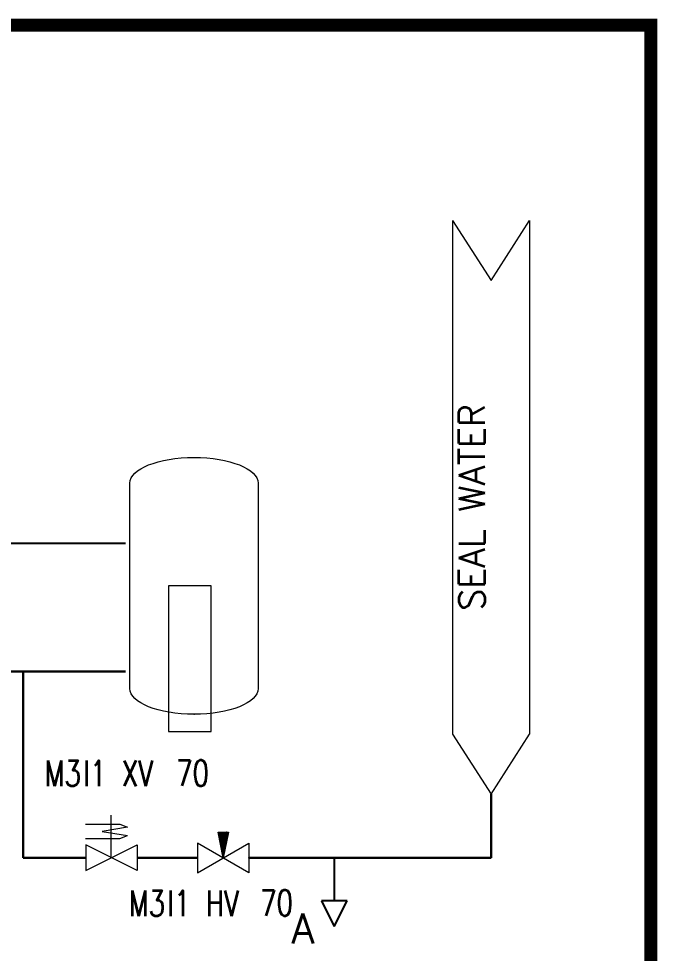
# Model space of a CAD drawing. Header units: inches. Extents: x 11605 to 13264, y 22375 to 23337.
# Drawn here: x 13107.3 to 13181.9, y 22765.3 to 22874.5 of the extents above; entities that cross this region are included whole.
import ezdxf
from ezdxf.enums import TextEntityAlignment as Align

# ---------------------------------------------------------------- set-up
doc = ezdxf.new("R2010")
doc.units = ezdxf.units.IN
doc.header["$MEASUREMENT"] = 0
doc.linetypes.add('DASHDOT2', pattern=[12.7, 6.35, -3.175, 0, -3.175])
for name, color, linetype, lineweight in [('31 Equipment', 7, 'Continuous', 9), ('Equipment', 7, 'Continuous', 9), ('Other-material', 7, 'Continuous', 9), ('Pipe-water', 5, 'Continuous', 30)]:
    doc.layers.add(name, color=color, linetype=linetype, lineweight=lineweight)
for name, color, linetype in [('PIPE_GAS', 3, 'Continuous'), ('PIPE_WATER', 5, 'Continuous'), ('REPERES', 7, 'Continuous'), ('Skid', 5, 'Continuous'), ('TEXTES', 7, 'Continuous')]:
    doc.layers.add(name, color=color, linetype=linetype)
doc.layers.get('REPERES').off()
doc.styles.add('ROMANS', font='ROMANS.SHX')
doc.styles.get("Standard").update_dxf_attribs({"font": 'arial.ttf'})

# ---------------------------------------------------------------- blocks, each defined once
blk = doc.blocks.new('NOR-SOLENOID_VALVE_2_WAY')
for p, q in [((0, -0.01), (0, 4.99)), ((-1.02, 3.92), (-1.89, 3.58)), ((-1.89, 3.58), (1.05, 3.1)), ((2.99, 3.92), (-1.02, 3.92)), ((1.05, 3.1), (-1.89, 2.62)), ((-1.02, 2.27), (-1.89, 2.62)), ((2.99, 2.27), (-1.02, 2.27)), ((-3.03, -1.48), (2.97, 1.52)), ((-3.03, 1.52), (-3.03, -1.48)), ((2.97, -1.48), (-3.03, 1.52)), ((2.97, 1.52), (2.97, -1.48))]:
    blk.add_line(p, q)
at = {"layer": 'Equipment', "insert": (0, 0), "char_height": 2.5, "width": 210, "attachment_point": 1}
blk.add_mtext('{\\C5; }', dxfattribs=at)
blk = doc.blocks.new('NOR_UTIL-ARROW-RIGHT')
for p, q in [((-1.5, -1.5), (-1.5, 1.5)), ((-1.5, 1.5), (1.5, 0)), ((1.5, 0), (-1.5, -1.5))]:
    blk.add_line(p, q)
blk = doc.blocks.new('APV-TNK-GEN-1')
at = {"layer": '31 Equipment'}
for p, q in [((-5, 18), (-5, 2)), ((5, 2), (5, 18))]:
    blk.add_line(p, q, dxfattribs=at)
for centre, major_axis in [((0, 18), (-5, 0)), ((0, 2), (5, 0))]:
    blk.add_ellipse(centre, major_axis=major_axis, ratio=0.4, start_param=3.141593, end_param=6.283185, dxfattribs=at)
at = {"layer": '31 Equipment', "ltscale": 38}
blk.add_point((0, 0), dxfattribs=at)
blk = doc.blocks.new('*X105')
at = {"color": 0}
for p, q in [((99, 210), (99, 210)), ((99.01, 209.96), (99.05, 210)), ((99.02, 209.88), (99.14, 210)), ((99.02, 209.92), (99.09, 210)), ((99.03, 209.85), (99.18, 210)), ((99.04, 209.81), (99.23, 210)), ((99.05, 209.73), (99.32, 210)), ((99.05, 209.77), (99.27, 210)), ((99.06, 209.7), (99.36, 210)), ((99.07, 209.66), (99.41, 210)), ((99.08, 209.59), (99.5, 210)), ((99.08, 209.62), (99.45, 210)), ((99.09, 209.55), (99.54, 210)), ((99.1, 209.51), (99.59, 210)), ((99.11, 209.44), (99.68, 210)), ((99.11, 209.47), (99.63, 210)), ((99.12, 209.4), (99.72, 210)), ((99.13, 209.36), (99.77, 210)), ((99.14, 209.29), (99.86, 210)), ((99.14, 209.32), (99.81, 210)), ((99.15, 209.25), (99.9, 210)), ((99.16, 209.21), (99.95, 210)), ((99.17, 209.14), (100.04, 210)), ((99.17, 209.17), (99.99, 210)), ((99.18, 209.1), (100.08, 210)), ((99.19, 209.06), (100.13, 210)), ((99.2, 208.99), (100.22, 210)), ((99.2, 209.02), (100.17, 210)), ((99.21, 208.95), (100.26, 210)), ((99.22, 208.91), (100.31, 210)), ((99.23, 208.84), (100.4, 210)), ((99.23, 208.87), (100.35, 210)), ((99.24, 208.8), (100.44, 210)), ((99.25, 208.76), (100.49, 210)), ((99.26, 208.69), (100.58, 210)), ((99.26, 208.72), (100.53, 210)), ((99.27, 208.65), (100.62, 210)), ((99.28, 208.61), (100.67, 210)), ((99.29, 208.54), (100.76, 210)), ((99.29, 208.57), (100.71, 210)), ((99.3, 208.5), (100.8, 210)), ((99.31, 208.43), (100.89, 210)), ((99.31, 208.46), (100.84, 210)), ((99.32, 208.39), (100.93, 210)), ((99.33, 208.35), (100.98, 210)), ((99.34, 208.31), (100.99, 209.97)), ((99.34, 208.28), (100.98, 209.91)), ((99.35, 208.24), (100.97, 209.86)), ((99.36, 208.2), (100.96, 209.8)), ((99.37, 208.16), (100.95, 209.74)), ((99.37, 208.13), (100.94, 209.69)), ((99.38, 208.09), (100.93, 209.63)), ((99.39, 208.05), (100.92, 209.58)), ((99.4, 208.01), (100.9, 209.52)), ((99.4, 207.98), (100.89, 209.46)), ((99.41, 207.94), (100.88, 209.41)), ((99.42, 207.9), (100.87, 209.35)), ((99.43, 207.86), (100.86, 209.3)), ((99.43, 207.83), (100.85, 209.24)), ((99.44, 207.79), (100.84, 209.18)), ((99.45, 207.75), (100.83, 209.13)), ((99.46, 207.71), (100.81, 209.07)), ((99.46, 207.68), (100.8, 209.02)), ((99.47, 207.64), (100.79, 208.96)), ((99.48, 207.6), (100.78, 208.9)), ((99.49, 207.56), (100.77, 208.85)), ((99.49, 207.53), (100.76, 208.79)), ((99.5, 207.49), (100.75, 208.73)), ((99.51, 207.45), (100.74, 208.68)), ((99.52, 207.41), (100.72, 208.62)), ((99.52, 207.38), (100.71, 208.57)), ((99.53, 207.34), (100.7, 208.51)), ((99.54, 207.3), (100.69, 208.45)), ((99.55, 207.27), (100.68, 208.4)), ((99.55, 207.23), (100.67, 208.34)), ((99.56, 207.19), (100.66, 208.29)), ((99.57, 207.15), (100.65, 208.23)), ((99.58, 207.12), (100.63, 208.17)), ((99.58, 207.08), (100.62, 208.12)), ((99.59, 207.04), (100.61, 208.06)), ((99.6, 207), (100.6, 208)), ((99.61, 206.97), (100.59, 207.95)), ((99.61, 206.93), (100.58, 207.89)), ((99.62, 206.89), (100.57, 207.84)), ((99.63, 206.85), (100.56, 207.78)), ((99.64, 206.82), (100.54, 207.72)), ((99.64, 206.78), (100.53, 207.67)), ((99.65, 206.74), (100.52, 207.61)), ((99.66, 206.7), (100.51, 207.56)), ((99.67, 206.67), (100.5, 207.5)), ((99.67, 206.63), (100.49, 207.44)), ((99.68, 206.59), (100.48, 207.39)), ((99.69, 206.55), (100.47, 207.33)), ((99.7, 206.52), (100.46, 207.28)), ((99.7, 206.48), (100.44, 207.22)), ((99.71, 206.44), (100.43, 207.16)), ((99.72, 206.4), (100.42, 207.11)), ((99.73, 206.37), (100.41, 207.05)), ((99.73, 206.33), (100.4, 206.99)), ((99.74, 206.29), (100.39, 206.94)), ((99.75, 206.25), (100.38, 206.88)), ((99.76, 206.22), (100.37, 206.83)), ((99.76, 206.18), (100.35, 206.77)), ((99.77, 206.14), (100.34, 206.71)), ((99.78, 206.11), (100.33, 206.66)), ((99.79, 206.07), (100.32, 206.6)), ((99.79, 206.03), (100.31, 206.55)), ((99.8, 205.99), (100.3, 206.49)), ((99.81, 205.96), (100.29, 206.43)), ((99.82, 205.92), (100.28, 206.38)), ((99.82, 205.88), (100.26, 206.32)), ((99.83, 205.84), (100.25, 206.26)), ((99.84, 205.81), (100.24, 206.21)), ((99.85, 205.77), (100.23, 206.15)), ((99.85, 205.73), (100.22, 206.1)), ((99.86, 205.69), (100.21, 206.04)), ((99.87, 205.66), (100.2, 205.98)), ((99.88, 205.62), (100.19, 205.93)), ((99.88, 205.58), (100.17, 205.87)), ((99.89, 205.54), (100.16, 205.82)), ((99.9, 205.51), (100.15, 205.76)), ((99.91, 205.47), (100.14, 205.7)), ((99.91, 205.43), (100.13, 205.65)), ((99.92, 205.39), (100.12, 205.59)), ((99.93, 205.36), (100.11, 205.54)), ((99.94, 205.32), (100.1, 205.48)), ((99.94, 205.28), (100.08, 205.42)), ((99.95, 205.24), (100.07, 205.37)), ((99.96, 205.21), (100.06, 205.31)), ((99.97, 205.17), (100.05, 205.25)), ((99.97, 205.13), (100.04, 205.2)), ((99.98, 205.09), (100.03, 205.14)), ((99.99, 205.06), (100.02, 205.09)), ((100, 205.02), (100.01, 205.03))]:
    blk.add_line(p, q, dxfattribs=at)
blk = doc.blocks.new('VALVNEED')
at = {"color": 7}
for p, q in [((0.6, 3), (-0.6, 3)), ((-0.6, 3), (0, 0)), ((0, 0), (0.6, 3)), ((-3, 1.734), (-3, -1.734)), ((-3, -1.734), (3, 1.734)), ((3, -1.734), (-3, 1.734)), ((3, 1.734), (3, -1.734))]:
    blk.add_line(p, q, dxfattribs=at)
at = {"color": 7, "extrusion": (-1, 0, 0)}
blk.add_point((-3, 0), dxfattribs=at)
at = {"color": 7, "extrusion": (1, 0, 0)}
blk.add_point((3, 0), dxfattribs=at)
at = {"color": 7, "xscale": 0.6000000000000001, "yscale": 0.6000000000000001, "zscale": 0.6000000000000001}
blk.add_blockref('*X105', (-60, -123), dxfattribs=at)
blk = doc.blocks.new('UTIL-PAGE-CONNECTOR-RIGHT')
for p, q in [((-67, 4.49), (-7, 4.49)), ((-67, 4.49), (-60, 0)), ((-7, 4.49), (0, 0)), ((-60, 0), (-67, -4.49)), ((0, 0), (-7, -4.49)), ((-67, -4.49), (-7, -4.49))]:
    blk.add_line(p, q)
at = {"style": 'ROMANS'}
for tag, p in [('From', (-33.5, 2.25)), ('Reference', (-33.5, -2.25))]:
    blk.add_attdef(tag, text='', height=3, dxfattribs=at).set_placement(p, align=Align.MIDDLE_CENTER)
blk = doc.blocks.new('REPNORM1')
at = {"layer": 'TEXTES', "style": 'ROMANS', "width": 0.75}
for tag, p in [('ZONE', (-9.75, -1.25)), ('SOUSZONE', (-5.25, -1.25)), ('ELEMENT', (-0.75, -1.25)), ('NUM', (5.59, -1.22))]:
    blk.add_attdef(tag, p, '', height=3, dxfattribs=at)

msp = doc.modelspace()

# ---------------------------------------------------------------- linework, layer by layer
at = {"layer": 'Other-material'}
for p, q in [((13129.74, 22808.25), (13124.74, 22808.25)), ((13124.74, 22808.25), (13124.74, 22791.25)), ((13129.74, 22791.25), (13129.74, 22808.25)), ((13124.74, 22791.25), (13129.74, 22791.25))]:
    msp.add_line(p, q, dxfattribs=at)
at = {"layer": 'Pipe-water'}
for p, q in [((13119.74, 22798.25), (13072.76, 22798.25)), ((13107.76, 22776.48), (13107.76, 22798.25)), ((13162.44, 22783.93), (13162.44, 22776.48)), ((13107.76, 22776.48), (13115.1, 22776.48)), ((13121.1, 22776.48), (13128.16, 22776.48)), ((13134.16, 22776.48), (13162.44, 22776.48))]:
    msp.add_line(p, q, dxfattribs=at)
at = {"layer": 'PIPE_GAS'}
msp.add_line((13077.74, 22813.25), (13119.74, 22813.25), dxfattribs=at)
at = {"layer": 'PIPE_WATER'}
msp.add_line((13144.12, 22776.48), (13144.12, 22771.48), dxfattribs=at)
at = {"layer": 'Skid', "linetype": 'DASHDOT2', "ltscale": 3, "const_width": 1.5}
msp.add_lwpolyline([(13181.12, 22873.75), (12782.41, 22873.75), (12782.41, 22595.85), (13181.12, 22595.85)], close=True, dxfattribs=at)

# ---------------------------------------------------------------- block references
at = {"layer": 'Other-material'}
ref = msp.add_blockref('UTIL-PAGE-CONNECTOR-RIGHT', (13162.44, 22783.93), dxfattribs=dict(at, xscale=-1, rotation=90))
ref.add_attrib('From', 'SEAL WATER', dxfattribs={"layer": '0', "height": 3, "rotation": 90, "style": 'ROMANS'}).set_placement((13160.2, 22817.44), align=Align.MIDDLE_CENTER)
at = {"layer": 'Other-material', "xscale": -1.5, "yscale": 1.5, "zscale": 1.5}
msp.add_blockref('APV-TNK-GEN-1', (13127.74, 22793.25), dxfattribs=at)
at = {"layer": 'Other-material', "xscale": -1}
for name, p in [('NOR-SOLENOID_VALVE_2_WAY', (13118.06, 22776.48)), ('VALVNEED', (13131.16, 22776.48))]:
    msp.add_blockref(name, p, dxfattribs=at)
at = {"layer": 'PIPE_WATER', "xscale": -1, "rotation": 90}
msp.add_blockref('NOR_UTIL-ARROW-RIGHT', (13144.12, 22769.98), dxfattribs=at)
at = {"layer": 'REPERES'}
for p, values in [((13120.04, 22786.11), {'ZONE': 'M3', 'SOUSZONE': 'I1', 'ELEMENT': 'XV', 'NUM': '70'}), ((13129.86, 22770.94), {'ZONE': 'M3', 'SOUSZONE': 'I1', 'ELEMENT': 'HV', 'NUM': '70'})]:
    msp.add_blockref('REPNORM1', p, dxfattribs=at).add_auto_attribs(values)

# ---------------------------------------------------------------- texts
at = {"layer": 'PIPE_WATER', "style": 'ROMANS'}
msp.add_text('A', height=3.5, dxfattribs=at).set_placement((13139.12, 22766.48))

doc.saveas('drawing.dxf')
